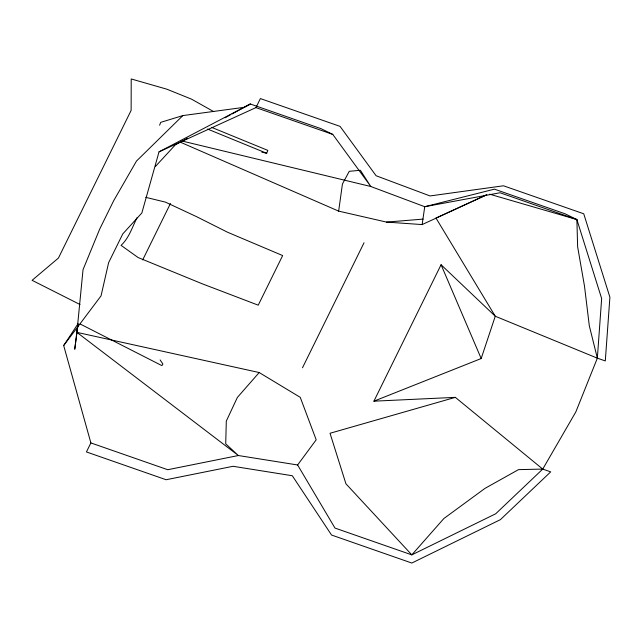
<?xml version="1.0" encoding="UTF-8"?>
<svg xmlns="http://www.w3.org/2000/svg" width="642" height="642" viewBox="0 0 642 642"><rect width="100%" height="100%" fill="white"/><g stroke="black" fill="none" stroke-linecap="round" stroke-linejoin="round"><path stroke-width="0.96" d="M78.139 323.576L63.678 345.548L90.883 442.916L167.722 469.719L238.367 455.531L297.615 464.977L334.98 528.069L411.819 554.873L495.704 513.785L542.747 469.085L575.818 411.947L597.349 358.164L601.65 298.554L576.877 219.564L565.072 213.794L494.452 189.157L424.747 206.708L370.795 186.501L181.991 141.007M78.011 324.563L74.745 349.272L77.201 329.378M77.393 327.388L83.035 269.664L99.719 229.05L113.65 200.761L136.489 161.062L182.842 115.584L244.04 107.342L250.356 104.004L320.976 128.641L332.781 134.411L370.795 186.501L360.379 170.282L349.256 171.318L342.427 184.029L338.655 211.122L386.532 222.1L422.139 224.58L486.837 194.727L435.974 218.047L495.263 316.233L597.349 358.164L605.302 360.932L609.9 297.206L583.738 213.786L503.472 185.787L430.044 195.946L376.1 175.739L340.067 126.378L260.387 98.579L255.941 107.607L159.031 151.849L141.85 212.975L122.774 233.913L108.61 262.69L101.043 295.874L63.678 345.548M297.615 464.977L316.193 439.802L300.263 397.35L259.191 372.537L237.355 397.47L226.305 421.096L225.719 443.831L238.367 455.531L76.904 332.363L78.003 324.555M422.139 224.58L424.747 206.708L500.038 192.76L576.877 219.564L577.631 246.793L584.501 286.18L589.308 325.791L597.349 358.164M373.909 401.178L481.187 358.533L495.263 316.233L441.07 264.737L373.909 401.178L455.33 397.358L542.747 469.085L550.7 471.862L500.399 519.651L411.819 563.042L331.553 535.035L292.311 475.738L233.07 466.293L166.126 479.743L86.437 451.944L90.883 442.916M159.601 125.222L160.733 122.341L182.842 115.584M261.84 152.162L266.695 153.269L267.826 150.388L211.475 127.309M137.059 217.662C132.3 227.067 128.994 238.142 121.065 245.364L138.118 257.546L202.166 283.772L258.236 305.175L282.657 255.564L227.533 232.227L196.725 216.747L165.411 202.118L145.75 197.343M142.685 259.914L170.451 203.514M302.494 367.778L364.038 242.756M155.525 166.366L175.394 144.803L187.592 138.166M225.077 117.767L230.301 114.918M232.051 113.971L250.356 104.004L159.031 151.849M455.33 397.358L330.028 433.27L345.934 483.795L411.819 554.873L443.871 518.527L484.951 488.401L518.503 469.631L542.747 469.085M386.532 222.1L423.118 219.099M76.904 332.363L259.191 372.537M489.597 194.173L576.877 219.564M255.941 107.607L332.781 134.411M207.575 129.058L266.695 153.269M180.53 142.259L338.655 211.122M80.001 304.525L32.1 280.321L58.446 258.036L131.129 110.4L131.217 78.958L166.8 89.174L191.444 99.109L213.73 111.62M80.226 324.033L161.88 365.611L162.924 364.078L160.115 359.929M441.07 264.737L481.187 358.533"/></g></svg>
